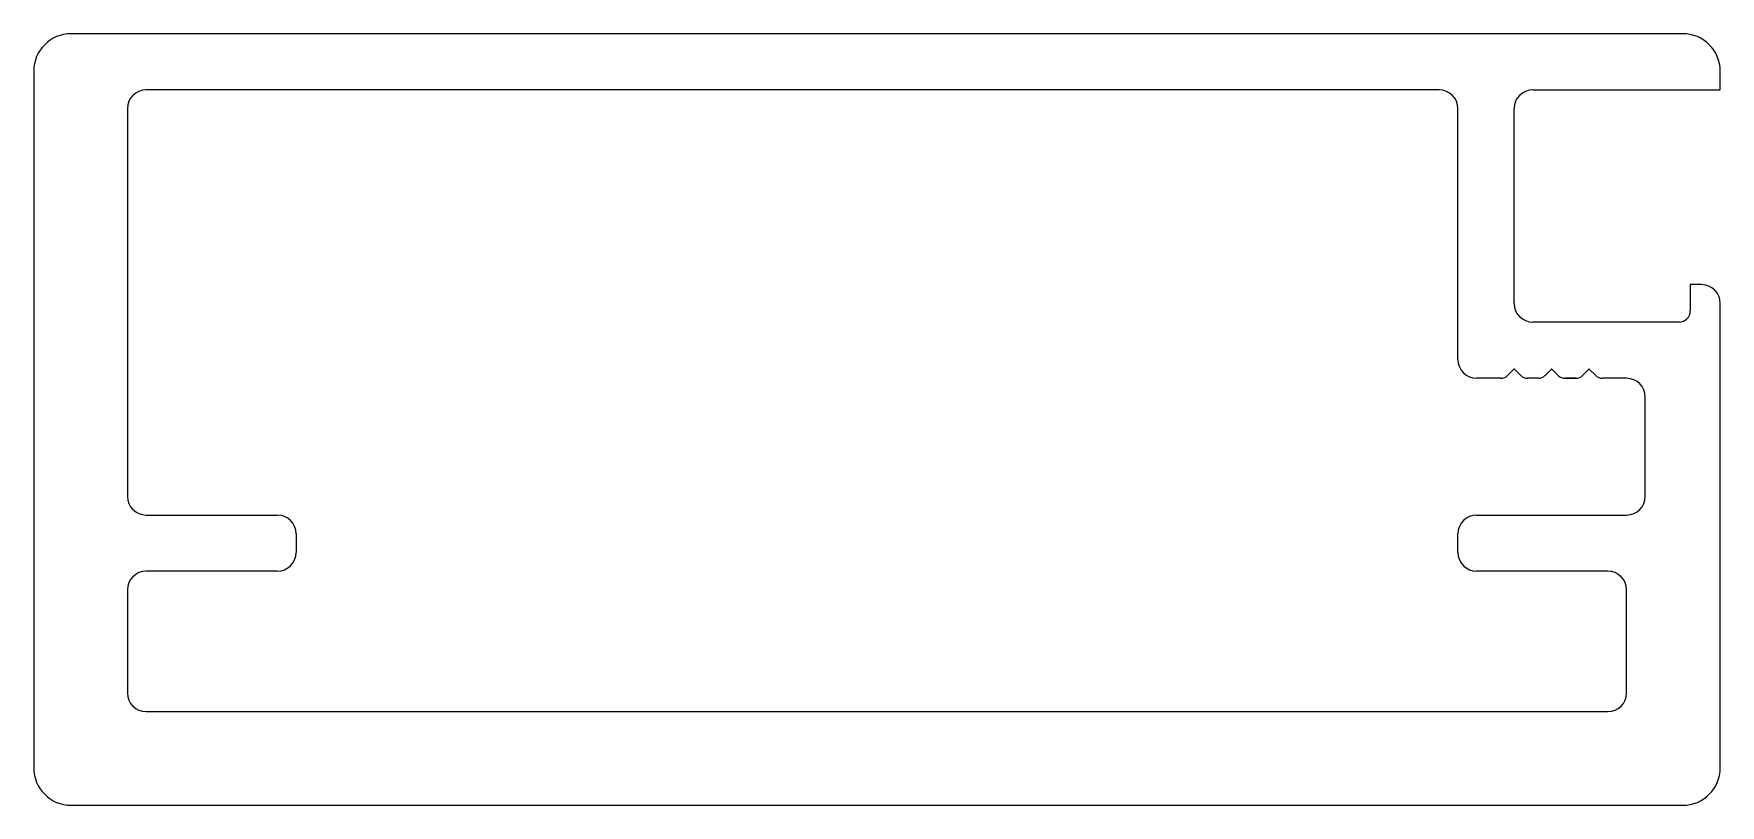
# Model space of a CAD drawing. Extents: x -22.5 to 22.5, y 0.1 to 20.7.
import ezdxf

# ---------------------------------------------------------------- set-up
doc = ezdxf.new("R2010")
doc.units = 0
doc.layers.get('0').update_dxf_attribs({"linetype": 'CONTINUOUS'})

msp = doc.modelspace()

# ---------------------------------------------------------------- linework, layer by layer
at = {"color": 7}
for p, q in [((21.498, 20.695), (-21.502, 20.695)), ((-22.502, 19.695), (-22.502, 1.095)), ((22.498, 19.195), (22.498, 19.695)), ((14.998, 19.195), (-19.502, 19.195)), ((17.498, 19.195), (22.498, 19.195)), ((-20.002, 18.695), (-20.002, 8.345)), ((15.498, 11.995), (15.498, 18.695)), ((16.998, 13.495), (16.998, 18.695)), ((21.998, 13.995), (21.698, 13.995)), ((21.698, 13.995), (21.698, 13.295)), ((22.498, 1.095), (22.498, 13.495)), ((21.398, 12.995), (17.498, 12.995)), ((16.993, 11.739), (16.822, 11.568)), ((17.175, 11.568), (17.004, 11.739)), ((17.993, 11.739), (17.822, 11.568)), ((18.175, 11.568), (18.004, 11.739)), ((18.993, 11.739), (18.822, 11.568)), ((19.175, 11.568), (19.004, 11.739)), ((16.645, 11.495), (15.998, 11.495)), ((15.998, 11.495), (15.998, 11.495)), ((17.645, 11.495), (17.352, 11.495)), ((18.645, 11.495), (18.352, 11.495)), ((18.352, 11.495), (18.645, 11.495)), ((18.645, 11.495), (18.352, 11.495)), ((18.352, 11.495), (18.645, 11.495)), ((18.645, 11.495), (18.352, 11.495)), ((19.998, 11.495), (19.352, 11.495)), ((19.352, 11.495), (19.352, 11.495)), ((20.498, 8.345), (20.498, 10.995)), ((-19.502, 7.845), (-16.002, 7.845)), ((15.998, 7.845), (19.998, 7.845)), ((-15.502, 7.345), (-15.502, 6.845)), ((15.498, 6.845), (15.498, 7.345)), ((-16.002, 6.345), (-19.502, 6.345)), ((19.498, 6.345), (15.998, 6.345)), ((-20.002, 5.845), (-20.002, 3.095)), ((19.998, 3.095), (19.998, 5.845)), ((-19.502, 2.595), (-0.302, 2.595)), ((-0.302, 2.595), (-0.002, 2.595)), ((-0.002, 2.595), (0.298, 2.595)), ((0.298, 2.595), (19.498, 2.595)), ((-21.502, 0.095), (21.498, 0.095))]:
    msp.add_line(p, q, dxfattribs=at)
for centre, radius, start, end in [((-21.502, 19.695), 1, 90, 180), ((21.498, 19.695), 1, 0, 90), ((-19.502, 18.695), 0.5, 90, 180), ((14.998, 18.695), 0.5, 0, 90), ((17.498, 18.695), 0.5, 90, 180), ((21.998, 13.495), 0.5, 0, 90), ((17.498, 13.495), 0.5, 180, 270), ((21.398, 13.295), 0.3, 270, 360), ((15.998, 11.995), 0.5, 180, 270), ((16.998, 11.734), 0.008, 45, 135), ((17.998, 11.734), 0.008, 45, 135), ((18.998, 11.734), 0.008, 45, 135), ((16.645, 11.745), 0.25, 270, 315), ((17.352, 11.745), 0.25, 225, 270), ((17.645, 11.745), 0.25, 270, 315), ((18.352, 11.745), 0.25, 225, 270), ((18.645, 11.745), 0.25, 270, 315), ((19.352, 11.745), 0.25, 225, 270), ((19.998, 10.995), 0.5, 0, 90), ((-19.502, 8.345), 0.5, 180, 270), ((19.998, 8.345), 0.5, 270, 0), ((-16.002, 7.345), 0.5, 0, 90), ((15.998, 7.345), 0.5, 90, 180), ((-16.002, 6.845), 0.5, 270, 0), ((15.998, 6.845), 0.5, 180, 270), ((-19.502, 5.845), 0.5, 90, 180), ((19.498, 5.845), 0.5, 0, 90), ((-19.502, 3.095), 0.5, 180, 270), ((19.498, 3.095), 0.5, 270, 0), ((-21.502, 1.095), 1, 180, 270), ((21.498, 1.095), 1, 270, 0)]:
    msp.add_arc(centre, radius, start, end, dxfattribs=at)

doc.saveas('drawing.dxf')
